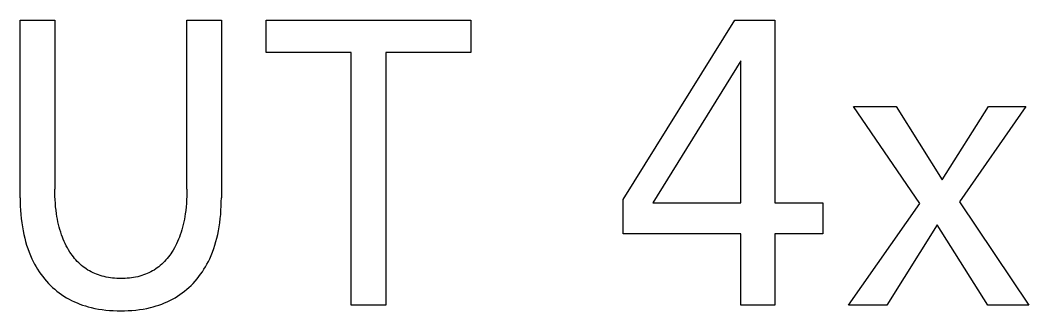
# Model space of a CAD drawing. Extents: x 0 to 420, y 0 to 297.
# Drawn here: x 151.35 to 157.37, y 179.57 to 181.31 of the extents above; entities that cross this region are included whole.
import ezdxf

# ---------------------------------------------------------------- set-up
doc = ezdxf.new("R2010")
doc.units = 0
doc.header["$LTSCALE"] = 23.1
doc.layers.add('10000_FRONT', color=7, linetype='CONTINUOUS')

msp = doc.modelspace()

# ---------------------------------------------------------------- linework, layer by layer
at = {"layer": '10000_FRONT', "color": 7, "linetype": 'CONTINUOUS'}
for p, q in [((151.3471, 180.2495), (151.3471, 181.3085)), ((151.3471, 181.3085), (151.554, 181.3085)), ((151.554, 181.3085), (151.554, 180.3001)), ((152.3421, 180.3001), (152.3421, 181.3085)), ((152.3421, 181.3085), (152.548, 181.3085)), ((152.548, 181.3085), (152.548, 180.2495)), ((152.815, 181.1158), (152.815, 181.3085)), ((152.815, 181.3085), (154.0364, 181.3085)), ((154.0364, 181.3085), (154.0364, 181.1158)), ((154.9457, 180.2386), (155.6126, 181.3085)), ((155.6126, 181.3085), (155.8518, 181.3085)), ((155.8518, 181.3085), (155.8518, 180.2194)), ((153.3222, 181.1158), (152.815, 181.1158)), ((153.3222, 179.6085), (153.3222, 181.1158)), ((153.5292, 181.1158), (153.5292, 179.6085)), ((154.0364, 181.1158), (153.5292, 181.1158)), ((155.6491, 181.0664), (155.1226, 180.2194)), ((155.6491, 180.2194), (155.6491, 181.0664)), ((156.7171, 180.2145), (156.3214, 180.7929)), ((156.3214, 180.7929), (156.5766, 180.7929)), ((156.5766, 180.7929), (156.8501, 180.3555)), ((156.8501, 180.3555), (157.1278, 180.7929)), ((157.3508, 180.7929), (156.9551, 180.2254)), ((157.1278, 180.7929), (157.3508, 180.7929)), ((151.5542, 180.2791), (151.554, 180.3001)), ((151.5547, 180.2581), (151.5542, 180.2791)), ((152.342, 180.279), (152.3414, 180.258)), ((152.3421, 180.3001), (152.342, 180.279)), ((151.3471, 180.2495), (151.3473, 180.2246)), ((151.3473, 180.2246), (151.348, 180.1997)), ((151.5557, 180.2371), (151.5547, 180.2581)), ((151.5571, 180.2162), (151.5557, 180.2371)), ((151.5589, 180.1952), (151.5571, 180.2162)), ((152.3391, 180.2159), (152.3373, 180.1948)), ((152.3405, 180.2369), (152.3391, 180.2159)), ((152.3414, 180.258), (152.3405, 180.2369)), ((152.5471, 180.1997), (152.5478, 180.2246)), ((152.5478, 180.2246), (152.548, 180.2495)), ((154.9457, 180.0338), (154.9457, 180.2386)), ((155.1226, 180.2194), (155.6491, 180.2194)), ((155.8518, 180.2194), (156.1381, 180.2194)), ((156.1381, 180.2194), (156.1381, 180.0338)), ((156.2925, 179.6085), (156.7171, 180.2145)), ((156.9551, 180.2254), (157.368, 179.6085)), ((151.348, 180.1997), (151.3493, 180.1748)), ((151.3493, 180.1748), (151.3511, 180.1499)), ((151.3511, 180.1499), (151.3535, 180.1251)), ((151.5612, 180.1743), (151.5589, 180.1952)), ((151.564, 180.1535), (151.5612, 180.1743)), ((151.5665, 180.1376), (151.564, 180.1535)), ((152.3323, 180.153), (152.3298, 180.1371)), ((152.335, 180.1739), (152.3323, 180.153)), ((152.3373, 180.1948), (152.335, 180.1739)), ((152.5416, 180.1251), (152.544, 180.1499)), ((152.544, 180.1499), (152.5458, 180.1748)), ((152.5458, 180.1748), (152.5471, 180.1997)), ((151.3535, 180.1251), (151.3565, 180.1004)), ((151.3565, 180.1004), (151.3602, 180.0757)), ((151.5694, 180.1218), (151.5665, 180.1376)), ((151.5725, 180.106), (151.5694, 180.1218)), ((151.5761, 180.0903), (151.5725, 180.106)), ((151.58, 180.0747), (151.5761, 180.0903)), ((152.3204, 180.0898), (152.3166, 180.0742)), ((152.3239, 180.1055), (152.3204, 180.0898)), ((152.327, 180.1212), (152.3239, 180.1055)), ((152.3298, 180.1371), (152.327, 180.1212)), ((152.5349, 180.0757), (152.5386, 180.1004)), ((152.5386, 180.1004), (152.5416, 180.1251)), ((156.82, 180.088), (156.5198, 179.6085)), ((157.1224, 179.6085), (156.82, 180.088)), ((151.3602, 180.0757), (151.3645, 180.0512)), ((151.3645, 180.0512), (151.3689, 180.0298)), ((151.3689, 180.0298), (151.3739, 180.0085)), ((151.5842, 180.0592), (151.58, 180.0747)), ((151.5889, 180.0438), (151.5842, 180.0592)), ((151.594, 180.0286), (151.5889, 180.0438)), ((151.599, 180.0151), (151.594, 180.0286)), ((152.3026, 180.0281), (152.2977, 180.0147)), ((152.3077, 180.0433), (152.3026, 180.0281)), ((152.3123, 180.0587), (152.3077, 180.0433)), ((152.3166, 180.0742), (152.3123, 180.0587)), ((152.5212, 180.0085), (152.5262, 180.0298)), ((152.5262, 180.0298), (152.5306, 180.0512)), ((152.5306, 180.0512), (152.5349, 180.0757)), ((155.6491, 180.0338), (154.9457, 180.0338)), ((155.6491, 179.6085), (155.6491, 180.0338)), ((155.8518, 180.0338), (155.8518, 179.6085)), ((156.1381, 180.0338), (155.8518, 180.0338)), ((151.3739, 180.0085), (151.3794, 179.9874)), ((151.3794, 179.9874), (151.3856, 179.9665)), ((151.3856, 179.9665), (151.3924, 179.9457)), ((151.6043, 180.0018), (151.599, 180.0151)), ((151.6099, 179.9886), (151.6043, 180.0018)), ((151.616, 179.9755), (151.6099, 179.9886)), ((151.6224, 179.9627), (151.616, 179.9755)), ((152.2809, 179.9753), (152.2746, 179.9625)), ((152.2869, 179.9883), (152.2809, 179.9753)), ((152.2925, 180.0014), (152.2869, 179.9883)), ((152.2977, 180.0147), (152.2925, 180.0014)), ((152.5027, 179.9457), (152.5095, 179.9665)), ((152.5095, 179.9665), (152.5157, 179.9874)), ((152.5157, 179.9874), (152.5212, 180.0085)), ((151.3924, 179.9457), (151.3999, 179.9253)), ((151.3999, 179.9253), (151.408, 179.905)), ((151.408, 179.905), (151.4169, 179.8851)), ((151.6292, 179.95), (151.6224, 179.9627)), ((151.6364, 179.9376), (151.6292, 179.95)), ((151.6441, 179.9254), (151.6364, 179.9376)), ((151.6507, 179.9155), (151.6441, 179.9254)), ((151.6576, 179.9059), (151.6507, 179.9155)), ((151.6648, 179.8964), (151.6576, 179.9059)), ((152.2397, 179.9059), (152.2326, 179.8964)), ((152.2466, 179.9155), (152.2397, 179.9059)), ((152.2531, 179.9254), (152.2466, 179.9155)), ((152.2607, 179.9375), (152.2531, 179.9254)), ((152.2678, 179.9499), (152.2607, 179.9375)), ((152.2746, 179.9625), (152.2678, 179.9499)), ((152.4782, 179.8851), (152.4871, 179.905)), ((152.4871, 179.905), (152.4952, 179.9253)), ((152.4952, 179.9253), (152.5027, 179.9457)), ((151.4169, 179.8851), (151.4247, 179.8691)), ((151.4247, 179.8691), (151.4329, 179.8533)), ((151.4329, 179.8533), (151.4416, 179.8378)), ((151.6723, 179.8872), (151.6648, 179.8964)), ((151.68, 179.8782), (151.6723, 179.8872)), ((151.6881, 179.8695), (151.68, 179.8782)), ((151.6964, 179.8611), (151.6881, 179.8695)), ((151.7051, 179.8529), (151.6964, 179.8611)), ((151.714, 179.8452), (151.7051, 179.8529)), ((151.7232, 179.8377), (151.714, 179.8452)), ((152.1837, 179.8451), (152.1745, 179.8377)), ((152.1926, 179.8529), (152.1837, 179.8451)), ((152.2012, 179.8611), (152.1926, 179.8529)), ((152.2095, 179.8695), (152.2012, 179.8611)), ((152.2175, 179.8782), (152.2095, 179.8695)), ((152.2252, 179.8872), (152.2175, 179.8782)), ((152.2326, 179.8964), (152.2252, 179.8872)), ((152.4535, 179.8378), (152.4622, 179.8533)), ((152.4622, 179.8533), (152.4704, 179.8691)), ((152.4704, 179.8691), (152.4782, 179.8851)), ((151.4416, 179.8378), (151.4509, 179.8225)), ((151.4509, 179.8225), (151.4606, 179.8076)), ((151.4606, 179.8076), (151.4707, 179.793)), ((151.4707, 179.793), (151.4814, 179.7787)), ((151.7324, 179.8308), (151.7232, 179.8377)), ((151.7419, 179.8243), (151.7324, 179.8308)), ((151.7516, 179.8182), (151.7419, 179.8243)), ((151.7615, 179.8124), (151.7516, 179.8182)), ((151.7716, 179.8069), (151.7615, 179.8124)), ((151.7819, 179.8018), (151.7716, 179.8069)), ((151.7924, 179.7971), (151.7819, 179.8018)), ((151.803, 179.7927), (151.7924, 179.7971)), ((151.8138, 179.7887), (151.803, 179.7927)), ((151.8247, 179.7851), (151.8138, 179.7887)), ((151.8368, 179.7816), (151.8247, 179.7851)), ((152.073, 179.7851), (152.0609, 179.7816)), ((152.0839, 179.7887), (152.073, 179.7851)), ((152.0947, 179.7927), (152.0839, 179.7887)), ((152.1053, 179.7971), (152.0947, 179.7927)), ((152.1158, 179.8018), (152.1053, 179.7971)), ((152.1261, 179.8069), (152.1158, 179.8018)), ((152.1363, 179.8123), (152.1261, 179.8069)), ((152.1462, 179.8181), (152.1363, 179.8123)), ((152.1559, 179.8243), (152.1462, 179.8181)), ((152.1653, 179.8308), (152.1559, 179.8243)), ((152.1745, 179.8377), (152.1653, 179.8308)), ((152.4137, 179.7787), (152.4243, 179.793)), ((152.4243, 179.793), (152.4345, 179.8076)), ((152.4345, 179.8076), (152.4442, 179.8225)), ((152.4442, 179.8225), (152.4535, 179.8378)), ((151.4814, 179.7787), (151.4925, 179.7648)), ((151.4925, 179.7648), (151.5042, 179.7513)), ((151.5042, 179.7513), (151.5158, 179.7386)), ((151.5158, 179.7386), (151.5279, 179.7264)), ((151.5279, 179.7264), (151.5404, 179.7146)), ((151.8489, 179.7785), (151.8368, 179.7816)), ((151.8612, 179.7758), (151.8489, 179.7785)), ((151.8735, 179.7735), (151.8612, 179.7758)), ((151.8859, 179.7716), (151.8735, 179.7735)), ((151.8984, 179.7701), (151.8859, 179.7716)), ((151.9109, 179.769), (151.8984, 179.7701)), ((151.9234, 179.7682), (151.9109, 179.769)), ((151.936, 179.7677), (151.9234, 179.7682)), ((151.9486, 179.7676), (151.936, 179.7677)), ((151.9613, 179.7677), (151.9486, 179.7676)), ((151.9739, 179.7682), (151.9613, 179.7677)), ((151.9865, 179.769), (151.9739, 179.7682)), ((151.9991, 179.7701), (151.9865, 179.769)), ((152.0116, 179.7716), (151.9991, 179.7701)), ((152.024, 179.7735), (152.0116, 179.7716)), ((152.0364, 179.7758), (152.024, 179.7735)), ((152.0487, 179.7784), (152.0364, 179.7758)), ((152.0609, 179.7816), (152.0487, 179.7784)), ((152.3547, 179.7146), (152.3672, 179.7264)), ((152.3672, 179.7264), (152.3793, 179.7386)), ((152.3793, 179.7386), (152.3909, 179.7513)), ((152.3909, 179.7513), (152.4026, 179.7648)), ((152.4026, 179.7648), (152.4137, 179.7787)), ((151.5404, 179.7146), (151.5533, 179.7031)), ((151.5533, 179.7031), (151.5666, 179.6922)), ((151.5666, 179.6922), (151.5802, 179.6817)), ((151.5802, 179.6817), (151.5942, 179.6717)), ((151.5942, 179.6717), (151.6086, 179.6622)), ((152.2865, 179.6622), (152.3009, 179.6717)), ((152.3009, 179.6717), (152.3149, 179.6817)), ((152.3149, 179.6817), (152.3285, 179.6922)), ((152.3285, 179.6922), (152.3418, 179.7031)), ((152.3418, 179.7031), (152.3547, 179.7146)), ((151.6086, 179.6622), (151.6232, 179.6532)), ((151.6232, 179.6532), (151.6387, 179.6445)), ((151.6387, 179.6445), (151.6544, 179.6364)), ((151.6544, 179.6364), (151.6705, 179.6288)), ((151.6705, 179.6288), (151.6867, 179.6217)), ((151.6867, 179.6217), (151.7032, 179.6152)), ((151.7032, 179.6152), (151.7199, 179.6092)), ((151.7199, 179.6092), (151.7368, 179.6038)), ((151.7368, 179.6038), (151.7539, 179.5988)), ((152.1412, 179.5988), (152.1583, 179.6038)), ((152.1583, 179.6038), (152.1752, 179.6092)), ((152.1752, 179.6092), (152.1919, 179.6152)), ((152.1919, 179.6152), (152.2084, 179.6217)), ((152.2084, 179.6217), (152.2246, 179.6288)), ((152.2246, 179.6288), (152.2407, 179.6364)), ((152.2407, 179.6364), (152.2564, 179.6445)), ((152.2564, 179.6445), (152.2719, 179.6532)), ((152.2719, 179.6532), (152.2865, 179.6622)), ((153.5292, 179.6085), (153.3222, 179.6085)), ((155.8518, 179.6085), (155.6491, 179.6085)), ((156.5198, 179.6085), (156.2925, 179.6085)), ((157.368, 179.6085), (157.1224, 179.6085)), ((151.7539, 179.5988), (151.771, 179.5944)), ((151.771, 179.5944), (151.7927, 179.5895)), ((151.7927, 179.5895), (151.8146, 179.5854)), ((151.8146, 179.5854), (151.8366, 179.582)), ((151.8366, 179.582), (151.8586, 179.5793)), ((151.8586, 179.5793), (151.8808, 179.5773)), ((151.8808, 179.5773), (151.903, 179.5759)), ((151.903, 179.5759), (151.9253, 179.5751)), ((151.9253, 179.5751), (151.9475, 179.5748)), ((151.9475, 179.5748), (151.9698, 179.5751)), ((151.9698, 179.5751), (151.9921, 179.5759)), ((151.9921, 179.5759), (152.0143, 179.5773)), ((152.0143, 179.5773), (152.0365, 179.5793)), ((152.0365, 179.5793), (152.0585, 179.582)), ((152.0585, 179.582), (152.0805, 179.5854)), ((152.0805, 179.5854), (152.1023, 179.5895)), ((152.1023, 179.5895), (152.1241, 179.5944)), ((152.1241, 179.5944), (152.1412, 179.5988))]:
    msp.add_line(p, q, dxfattribs=at)

doc.saveas('drawing.dxf')
